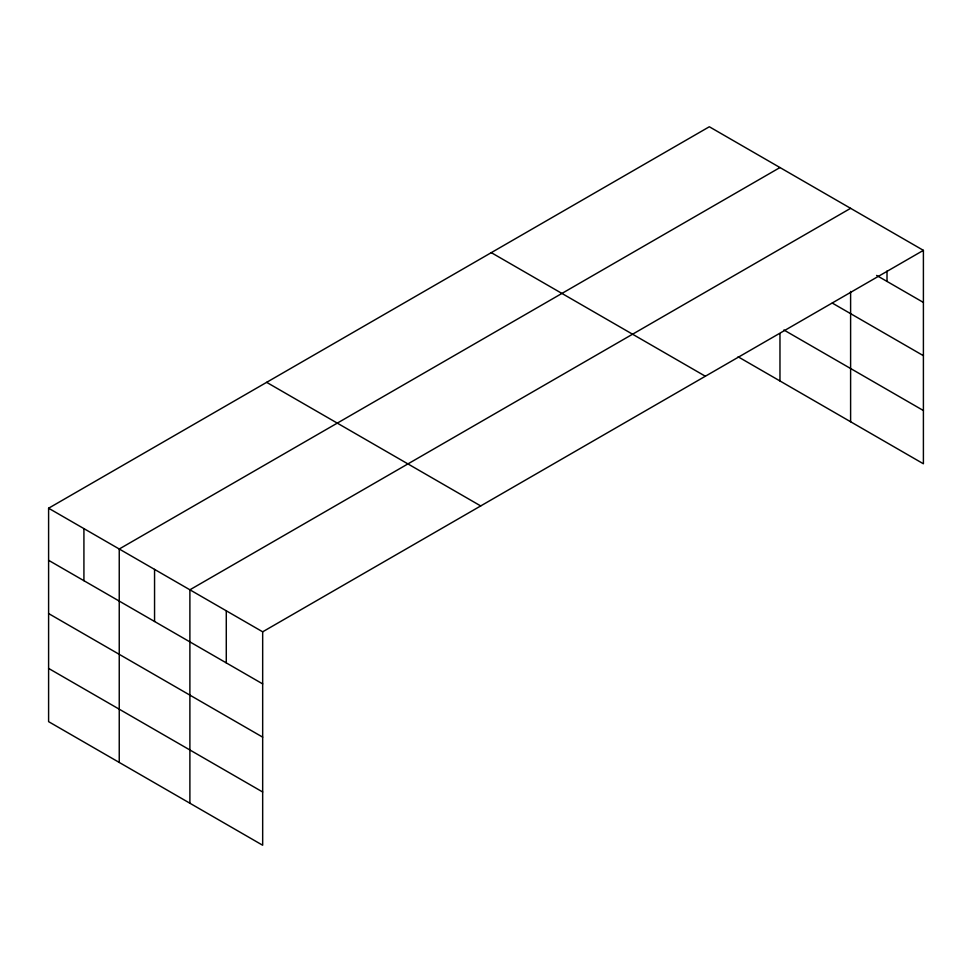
<?xml version="1.0" encoding="UTF-8"?>
<svg xmlns="http://www.w3.org/2000/svg" width="972" height="972" viewBox="0 0 972 972"><rect width="100%" height="100%" fill="white"/><g stroke="black" fill="none" stroke-linecap="round" stroke-linejoin="round"><path stroke-width="1.46" d="M48.6 508.222L262.671 631.812L262.671 845.239L48.6 721.649L48.6 508.222L709.329 126.761L923.4 250.351L923.4 463.778L738.113 356.797M779.969 167.549L119.24 549.01L119.24 762.437M850.609 208.324L189.892 589.797L189.892 803.224M262.671 631.812L923.4 250.351M876.61 275.416L923.4 302.438M832.299 303.082L923.4 355.679M783.894 329.994L923.4 410.536M491.285 252.647L705.356 376.237M266.644 382.336L480.715 505.938M48.6 560.309L262.671 683.899M48.6 613.551L262.671 737.141M48.6 668.408L262.671 791.998M887.011 271.006L887.011 281.418M850.609 291.466L850.609 421.751M779.969 333.639L779.969 380.963M226.282 610.805L226.282 662.892M154.56 569.398L154.56 621.485M83.92 528.622L83.92 580.697"/></g></svg>
